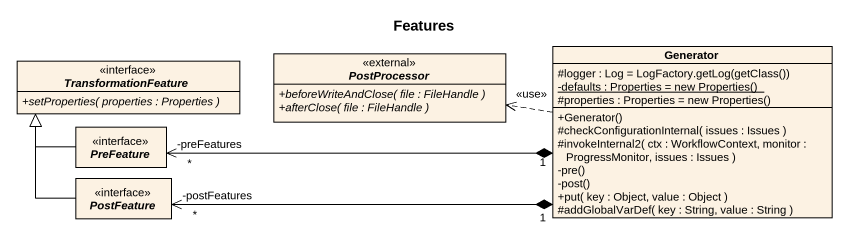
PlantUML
@startuml
title Features
hide circle
hide empty members
skinparam classAttributeIconSize 0
class Generator {
  {field} #logger : Log = LogFactory.getLog(getClass())
  {static} {field} -defaults : Properties = new Properties()
  {field} #properties : Properties = new Properties()
  +Generator()
  #checkConfigurationInternal( issues : Issues )
  #invokeInternal2( ctx : WorkflowContext, monitor : ProgressMonitor, issues : Issues )
  -pre()
  -post()
  +put( key : Object, value : Object )
  #addGlobalVarDef( key : String, value : String )
}
interface TransformationFeature {
  {abstract} +setProperties( properties : Properties )
}
interface PostProcessor <<external>> {
  {abstract} +beforeWriteAndClose( file : FileHandle )
  {abstract} +afterClose( file : FileHandle )
}
interface PreFeature
interface PostFeature
Generator .left.> PostProcessor : <<use>>
Generator "1" *-left-> "-preFeatures\n*" PreFeature
Generator "1" *-left-> "-postFeatures\n*" PostFeature
PreFeature -up-|> TransformationFeature
PostFeature -up-|> TransformationFeature
@enduml
